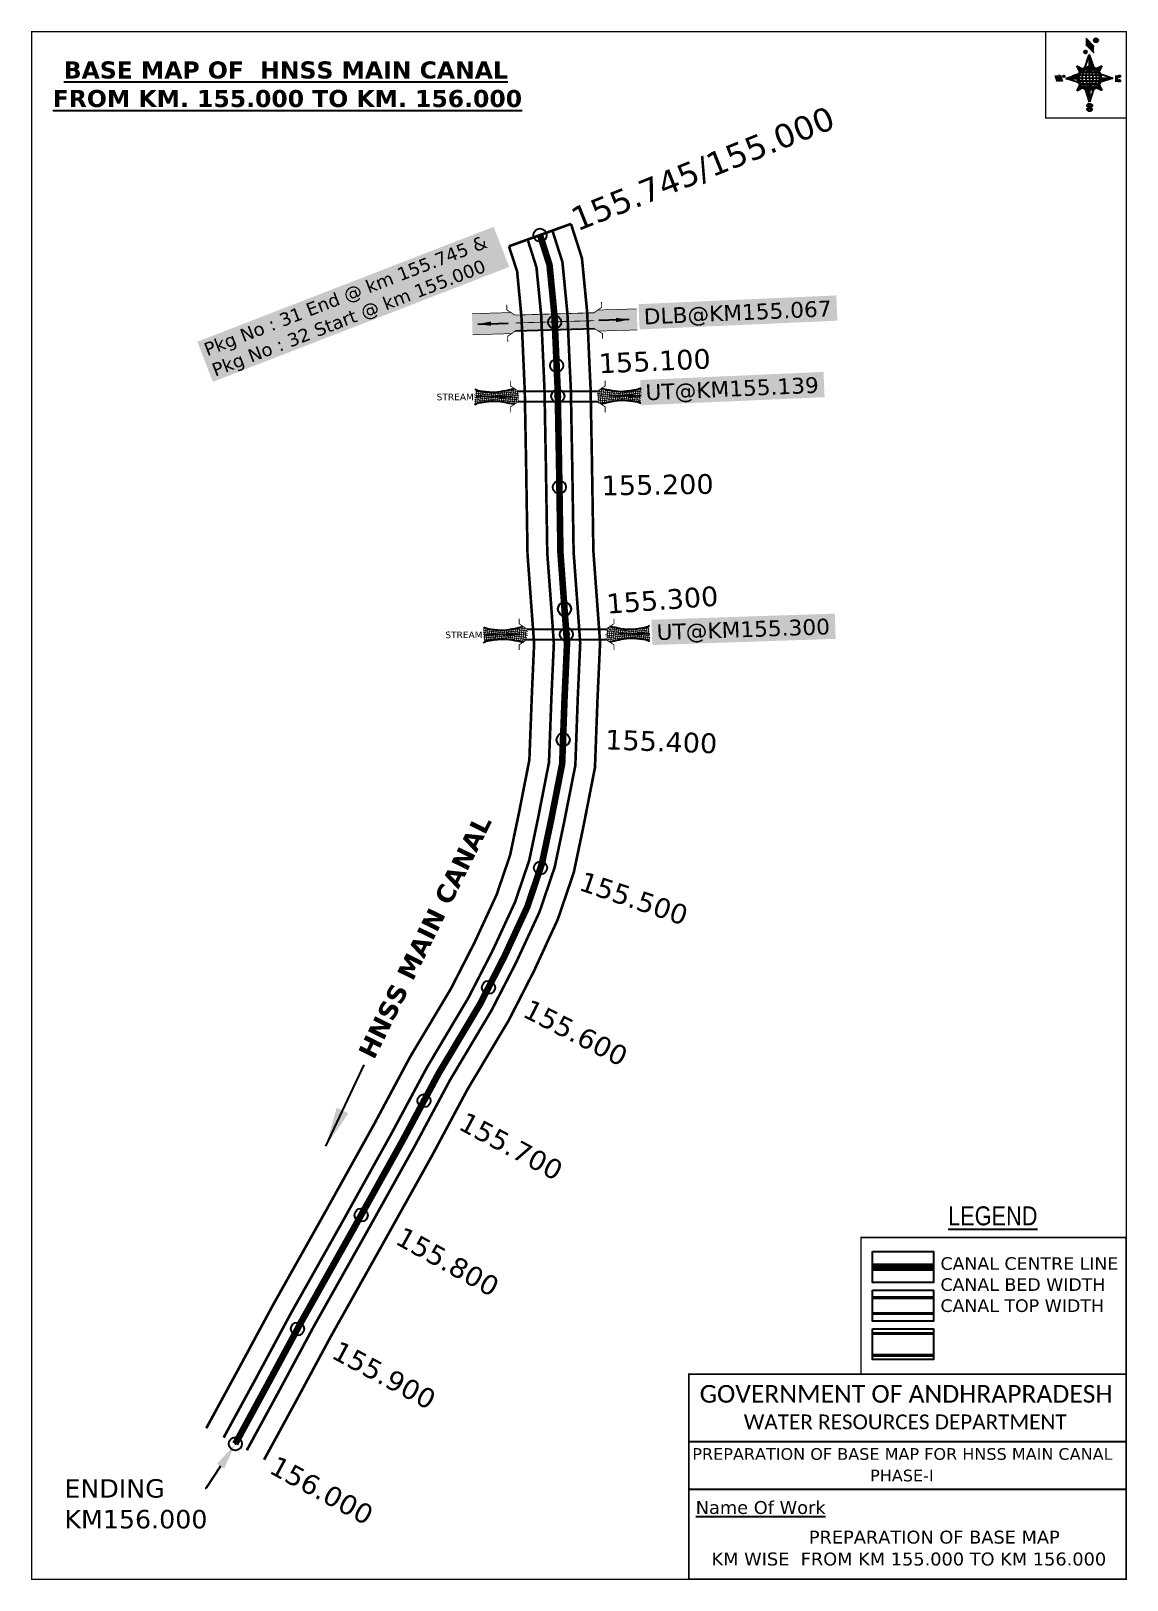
# Model space of a CAD drawing. Header units: inches. Extents: x 752150 to 752982, y 1676742 to 1677918.
import ezdxf
from ezdxf import colors
from ezdxf.entities.mleader import LeaderData, LeaderLine
from ezdxf.enums import TextEntityAlignment as Align
from ezdxf.math import Vec2, Vec3

# ---------------------------------------------------------------- set-up
doc = ezdxf.new("R2010")
doc.units = ezdxf.units.IN
doc.header["$MEASUREMENT"] = 0
doc.header["$PDMODE"] = 32
doc.header["$PDSIZE"] = 10
doc.linetypes.add('ACAD_ISO02W100', pattern=[15, 12, -3])
doc.linetypes.add('HIDDEN2', pattern=[0.1875, 0.125, -0.0625])
for name, color, linetype in [('AQUADUCT', 1, 'Continuous'), ('bord', 1, 'Continuous'), ('CANAL1', 1, 'Continuous'), ('CSMark', 72, 'Continuous'), ('DCBMS', 232, 'Continuous'), ('PAGE', 7, 'Continuous'), ('STRUCTURE', 5, 'Continuous'), ('TEXT', 7, 'Continuous')]:
    doc.layers.add(name, color=color, linetype=linetype)
doc.styles.add('ARIALN', font='ARIALN_1.TTF')
doc.styles.get("Standard").update_dxf_attribs({"font": 'verdana_0.ttf'})
doc.dimstyles.get("Standard").update_dxf_attribs({"dimtxt": 0.18, "dimasz": 0.18, "dimexe": 0.18, "dimexo": 0.0625, "dimgap": 0.09, "dimtad": 0, "dimtih": 1, "dimtoh": 1, "dimdec": 4, "dimzin": 0, "dimdsep": 46, "dimtxsty": 'Standard', "dimcen": 0.09, "dimadec": 0, "dimazin": 0, "dimtfac": 1, "dimtdec": 4, "dimtofl": 0, "dimtmove": 0, "dimatfit": 3, "dimfxl": 0, "dimtolj": 1, "dimtzin": 0, "dimarcsym": 0})
pattern_1 = [(267.297113149, (-8720374.938, 50637915.138), (10.5367255337, -0.497431438), [])]
pattern_2 = [(357.297113149, (-8720374.938, 50637915.138), (0.497431438, 10.5367255337), [])]

# ---------------------------------------------------------------- blocks, each defined once
blk = doc.blocks.new('*X16')
at = {"color": 0, "linetype": 'Continuous'}
for p, q in [((6321.6, 240.5), (6322.3, 241.2)), ((6321.6, 240.3), (6322.3, 241)), ((6321.6, 240.1), (6322.3, 240.8)), ((6321.6, 239.9), (6322.4, 240.7)), ((6321.6, 239.8), (6322.4, 240.6)), ((6321.6, 239.6), (6322.5, 240.5)), ((6321.6, 239.4), (6322.5, 240.3)), ((6321.6, 239.2), (6322.6, 240.2)), ((6321.7, 239.1), (6322.6, 240.1)), ((6321.8, 240.8), (6322.4, 241.4)), ((6321.8, 239), (6322.7, 240)), ((6321.8, 239), (6322.8, 239.9)), ((6321.9, 238.9), (6322.9, 239.8)), ((6322, 238.8), (6323, 239.7)), ((6322.1, 241.3), (6322.4, 241.6)), ((6322.1, 238.7), (6323.1, 239.6)), ((6322.2, 238.6), (6323.1, 239.6)), ((6322.3, 238.5), (6323.2, 239.5)), ((6322.4, 238.5), (6323.3, 239.4)), ((6322.5, 238.4), (6323.4, 239.3)), ((6322.7, 238.4), (6323.6, 239.3)), ((6322.8, 238.3), (6323.7, 239.2)), ((6322.9, 238.3), (6323.8, 239.1)), ((6323.1, 238.2), (6323.9, 239.1)), ((6323.2, 238.2), (6324, 239)), ((6323.3, 238.2), (6324.2, 239)), ((6323.5, 238.1), (6324.3, 238.9)), ((6323.7, 238.1), (6324.4, 238.9)), ((6323.8, 238.1), (6324.6, 238.8)), ((6324.1, 238.2), (6324.7, 238.8)), ((6324.3, 238.3), (6324.9, 238.8)), ((6324.6, 238.3), (6325.1, 238.8)), ((6324.8, 238.4), (6325.2, 238.8)), ((6325.1, 238.5), (6325.4, 238.8)), ((6325.4, 238.6), (6325.6, 238.8))]:
    blk.add_line(p, q, dxfattribs=at)
blk = doc.blocks.new('*X15')
at = {"color": 0, "linetype": 'Continuous'}
for p, q in [((6324.4, 240.3), (6324.5, 240.4)), ((6324.6, 240.3), (6324.8, 240.5)), ((6324.7, 240.2), (6325, 240.5)), ((6324.8, 240.2), (6325.2, 240.6)), ((6325, 240.1), (6325.5, 240.6)), ((6325.1, 240.1), (6325.6, 240.6)), ((6325.2, 240), (6325.8, 240.6)), ((6325.3, 240), (6326, 240.6)), ((6325.4, 239.9), (6326.1, 240.6)), ((6325.5, 239.8), (6326.2, 240.5)), ((6325.6, 239.8), (6326.3, 240.5)), ((6325.7, 239.7), (6326.5, 240.4)), ((6325.9, 239.6), (6326.6, 240.3)), ((6326, 239.5), (6326.7, 240.3)), ((6326, 239.4), (6326.8, 240.2)), ((6326.1, 239.3), (6327, 240.2)), ((6326.2, 239.3), (6327.1, 240.1)), ((6326.3, 239.2), (6327.1, 240)), ((6326.4, 239.1), (6327.2, 239.9)), ((6326.5, 239), (6327.3, 239.8)), ((6326.5, 238.9), (6327.4, 239.7)), ((6326.6, 238.8), (6327.5, 239.6)), ((6326.7, 238.7), (6327.5, 239.5)), ((6326.8, 238.6), (6327.6, 239.4)), ((6326.8, 238.5), (6327.7, 239.3)), ((6326.8, 236.5), (6327.4, 237)), ((6326.9, 238.3), (6327.8, 239.2)), ((6326.9, 238.2), (6327.9, 239.1)), ((6326.9, 236.8), (6327.6, 237.4)), ((6327, 238.1), (6327.8, 239)), ((6327, 237.9), (6327.8, 238.8)), ((6327, 237.8), (6327.8, 238.6)), ((6327, 237.6), (6327.8, 238.4)), ((6327, 237.4), (6327.8, 238.2)), ((6327, 237.3), (6327.8, 238)), ((6327, 237.1), (6327.8, 237.9))]:
    blk.add_line(p, q, dxfattribs=at)
blk = doc.blocks.new('H')
at = {"layer": 'bord', "extrusion": (0.000427885, 0.004792, 0.999988)}
h = blk.add_hatch(dxfattribs=at)
h.set_pattern_fill('LINE', color=8, scale=84.387686, angle=-2.7029, style=0)
h.set_pattern_definition(pattern_2)
h.paths.add_polyline_path([(-492, 786, -0.090992), (-448, 775), (-486, 912)])
h = blk.add_hatch(dxfattribs=at)
h.set_pattern_fill('LINE', color=8, scale=84.387686, angle=-92.7029, style=0)
h.set_pattern_definition(pattern_1)
h.paths.add_polyline_path([(-625, 665, -0.090992), (-615, 710), (-751, 671)])
h = blk.add_hatch(dxfattribs=at)
h.set_pattern_fill('LINE', color=8, scale=84.387686, angle=-2.7029, style=0)
h.set_pattern_definition(pattern_2)
h.paths.add_polyline_path([(-504, 533, -0.090992), (-549, 543), (-510, 406)])
h = blk.add_hatch(dxfattribs=at)
h.set_pattern_fill('LINE', color=8, scale=84.387686, angle=-92.7029, style=0)
h.set_pattern_definition(pattern_1)
h.paths.add_polyline_path([(-246, 647), (-372, 653, -0.090992), (-382, 609)])
for p, q in [((-519, 1020, -1217), (-435, 927, -1216)), ((-516, 1087, -1217), (-432, 994, -1217)), ((-538, 774, -1216), (-487, 906, -1216)), ((-487, 906, -1216), (-493, 780, -1216)), ((-487, 906, -1216), (-448, 769, -1216)), ((-865, 701, -1215), (-847, 638, -1215)), ((-847, 700, -1215), (-829, 637, -1215)), ((-829, 699, -1215), (-811, 636, -1215)), ((-829, 699, -1215), (-811, 698, -1215)), ((-811, 698, -1215), (-794, 635, -1215)), ((-752, 665, -1215), (-615, 704, -1215)), ((-627, 794, -1216), (-567, 760, -1216)), ((-627, 794, -1216), (-584, 747, -1215)), ((-599, 731, -1215), (-627, 794, -1216)), ((-421, 753, -1216), (-359, 781, -1216)), ((-359, 781, -1216), (-405, 739, -1216)), ((-359, 781, -1216), (-392, 721, -1215)), ((-379, 693, -1215), (-246, 641, -1215)), ((-213, 669, -1215), (-217, 601, -1215)), ((-752, 665, -1215), (-625, 659, -1215)), ((-619, 614, -1215), (-752, 665, -1215)), ((-639, 526, -1214), (-606, 585, -1215)), ((-639, 526, -1214), (-593, 568, -1215)), ((-577, 553, -1215), (-639, 526, -1214)), ((-511, 400, -1214), (-549, 537, -1214)), ((-460, 533, -1215), (-511, 400, -1214)), ((-505, 527, -1214), (-511, 400, -1214)), ((-371, 513, -1214), (-431, 546, -1215)), ((-371, 513, -1214), (-414, 560, -1215)), ((-399, 576, -1215), (-371, 513, -1214)), ((-246, 641, -1215), (-383, 603, -1215)), ((-373, 647, -1215), (-246, 641, -1215)), ((-197, 600, -1215), (-194, 668, -1215))]:
    blk.add_line(p, q, dxfattribs=at)
at = {"layer": 'bord', "color": 8, "linetype": 'ByBlock', "extrusion": (0.000427885, 0.004792, 0.999988)}
for p, q in [((-375, 679, -1215), (-620, 691, -1215)), ((-386, 711, -1215), (-605, 722, -1215)), ((-411, 744, -1216), (-578, 752, -1216)), ((-493, 780, -1216), (-505, 527, -1214)), ((-373, 647, -1215), (-625, 659, -1215)), ((-378, 616, -1215), (-623, 628, -1215)), ((-392, 585, -1215), (-611, 595, -1215)), ((-420, 555, -1215), (-587, 562, -1215))]:
    blk.add_line(p, q, dxfattribs=at)
at = {"layer": 'bord', "extrusion": (0.000427885, 0.004792, 0.999988), "elevation": -1212}
for points, const_width in [([(-522, 960), (-516, 1093)], 1.61), ([(-434, 933), (-428, 1066)], 1.61), ([(-870, 707), (-846, 706)], 0.642), ([(-829, 643), (-821, 678)], 0.642), ([(-793, 641), (-782, 694)], 0.642), ([(-223, 676), (-174, 673)], 0.706), ([(-829, 643), (-855, 644)], 0.642), ([(-811, 642), (-784, 641)], 0.642), ([(-177, 605), (-226, 607)], 0.706), ([(-195, 645), (-185, 644)], 0.706)]:
    blk.add_lwpolyline(points, dxfattribs=dict(at, const_width=const_width))
for points, const_width in [([(-414, 1073, 1), (-398, 1058, 1)], 22.3), ([(-530, 950, 1), (-520, 939, 1)], 14.8), ([(-776, 697, 1), (-769, 690, 1)], 8.9), ([(-180, 618, 1), (-173, 611, 1)], 9.79), ([(-178, 667, 1), (-171, 660, 1)], 9.79), ([(-490, 362, 1), (-498, 369, 1)], 11.1), ([(-525, 322, 1), (-533, 329, 1)], 11.1)]:
    blk.add_lwpolyline(points, format="xyb", close=True, dxfattribs=dict(at, const_width=const_width))
for points in [[(-537, 317), (-531, 310), (-520, 307), (-505, 307), (-494, 310), (-486, 318), (-487, 326), (-491, 333), (-494, 336), (-503, 341), (-522, 347), (-530, 352), (-534, 355), (-537, 363), (-537, 373), (-530, 381), (-520, 384), (-504, 384), (-493, 380), (-487, 373)], [(-522, 348), (-526, 354), (-528, 361), (-528, 371), (-526, 375), (-521, 381), (-515, 384)], [(-505, 307), (-499, 312), (-497, 319), (-497, 327), (-501, 335), (-509, 343)]]:
    blk.add_lwpolyline(points, dxfattribs=at)
at = {"layer": 'bord', "extrusion": (0.000427885, 0.004792, 0.999988)}
for centre, radius in [((-406, 1065, -1212), 22.3), ((-525, 944, -1212), 14.8), ((-773, 694, -1212), 8.9), ((-498, 659, -1212), 127), ((-177, 615, -1212), 9.79), ((-174, 663, -1212), 9.79), ((-494, 365, -1212), 11.1), ((-529, 325, -1212), 11.1)]:
    blk.add_circle(centre, radius, dxfattribs=at)
at = {"layer": 'bord', "color": 8, "linetype": 'ByBlock', "extrusion": (0.000427885, 0.004792, 0.999988)}
for centre, radius, start, end in [((-482, 658, -1212), 128, 94.9254, 259.6691), ((-437, 656, -1212), 141, 113.2864, 241.308), ((-316, 651, -1212), 222, 142.5892, 212.0053), ((-560, 662, -1212), 141, 293.2864, 61.308), ((-681, 668, -1212), 222, 322.5892, 32.0053), ((-515, 660, -1212), 128, 274.9254, 79.6691)]:
    blk.add_arc(centre, radius, start, end, dxfattribs=at)
at = {"layer": 'bord', "extrusion": (0.000427885, 0.004792, 0.999988)}
for points in [[(-516, 1093, -1212), (-431, 1000, -1212), (-519, 1026, -1212), (-434, 933, -1212)], [(-864, 707, -1212), (-846, 706, -1212), (-846, 644, -1212), (-829, 643, -1212)], [(-829, 705, -1212), (-811, 704, -1212), (-811, 642, -1212), (-793, 641, -1212)], [(-193, 674, -1212), (-197, 606, -1212), (-213, 675, -1212), (-216, 607, -1212)]]:
    blk.add_solid(points, dxfattribs=at)
at = {"layer": 'bord', "extrusion": (0.000427885, 0.004792, 0.999988), "xscale": 7.977342409717546, "yscale": 7.977342408231451, "zscale": 7.977342408476333, "rotation": 138.0840426661453}
for name, p in [('*X15', (38301, -31929, -1212)), ('*X16', (38314, -31951, -1212))]:
    blk.add_blockref(name, p, dxfattribs=at)
blk = doc.blocks.new('DLB')
at = {"layer": 'STRUCTURE'}
h = blk.add_hatch(dxfattribs=at)
h.set_pattern_fill('DOTS', color=6, scale=20, angle=320.37224793, style=0)
h.paths.add_polyline_path([(769699.5, 1706950), (769699.5, 1706934), (769729.1, 1706934), (769732.1, 1706936), (769792.1, 1706936), (769795.1, 1706934), (769824.7, 1706934), (769824.7, 1706950), (769795.1, 1706950), (769792.1, 1706948), (769732.1, 1706948), (769729.1, 1706950)])
at = {"layer": 'STRUCTURE', "color": 6, "linetype": 'ACAD_ISO02W100', "ltscale": 0.5, "const_width": 0.5}
for points in [[(769699.5, 1706950), (769729.1, 1706950)], [(769795.1, 1706950), (769824.7, 1706950)], [(769699.5, 1706934), (769729.1, 1706934)], [(769795.1, 1706934), (769824.7, 1706934)]]:
    blk.add_lwpolyline(points, dxfattribs=at)
at = {"layer": 'STRUCTURE', "color": 6, "const_width": 0.628}
for points in [[(769726.1, 1706956), (769726.1, 1706952), (769732.1, 1706948), (769792.1, 1706948), (769798.1, 1706952), (769798.1, 1706956)], [(769732.1, 1706942), (769792.1, 1706942)], [(769726.1, 1706928), (769726.1, 1706932), (769732.1, 1706936), (769792.1, 1706936), (769798.1, 1706932), (769798.1, 1706928)]]:
    blk.add_lwpolyline(points, dxfattribs=at)
at = {"layer": 'STRUCTURE', "color": 6}
blk.add_lwpolyline([(769732.1, 1706936), (769792.1, 1706936)], dxfattribs=at)
blk.add_lwpolyline([(769732.1, 1706936), (769792.1, 1706936)], dxfattribs=at)
at = {"layer": 'STRUCTURE', "color": 0}
blk.add_circle((769762.1, 1706942), 1.8, dxfattribs=at)
for points in [[(769703.8, 1706942), (769726.7, 1706942)], [(769818.6, 1706942), (769795.7, 1706942)]]:
    blk.add_leader(points, dimstyle='Standard', override={"dimasz": 10, "dimgap": 0.09, "dimtad": 0}, dxfattribs=at)
blk = doc.blocks.new('UT')
at = {"layer": 'STRUCTURE'}
h = blk.add_hatch(dxfattribs=at)
h.set_pattern_fill('DASH', color=150, scale=8, angle=-39.6278, style=0)
h.set_pattern_definition([(320.372247933, (-4370.464, -6260.8811), (1.40800153113, 0.132407282), [1, -1])])
h.paths.add_polyline_path([(765163, 1700681.9), (765165.6, 1700680.6), (765167.2, 1700680.3), (765169.1, 1700680), (765172.4, 1700679.6), (765176.4, 1700679.3), (765179.5, 1700679.5), (765183.1, 1700679.9), (765187.7, 1700680.9), (765188.9, 1700681.2), (765193.1, 1700682.2), (765196.1, 1700680.2), (765196.1, 1700672.2), (765193.1, 1700670.2), (765190.5, 1700670.8), (765188.1, 1700671.3), (765185.5, 1700671.8), (765183.6, 1700672.1), (765181, 1700672.5), (765180.3, 1700672.5), (765178.5, 1700672.6), (765176.7, 1700672.6), (765174.6, 1700672.5), (765172.5, 1700672.3), (765170.4, 1700672), (765168.5, 1700671.7), (765166.1, 1700671.2), (765165, 1700670.8), (765163, 1700669.7)])
h.paths.add_polyline_path([(765259.1, 1700682.2), (765256.1, 1700680.2), (765256.1, 1700672.2), (765259.1, 1700670.2), (765261.9, 1700671), (765264.4, 1700671.6), (765266.4, 1700672), (765269.1, 1700672.5), (765272.7, 1700673), (765276.1, 1700673.1), (765278.6, 1700672.9), (765281.2, 1700672.7), (765283.9, 1700672.3), (765286.4, 1700671.9), (765288, 1700671.3), (765289.2, 1700670.6), (765289.1, 1700682.7), (765287.6, 1700681.8), (765285.7, 1700681.2), (765283, 1700680.7), (765281.2, 1700680.4), (765276.7, 1700679.9), (765272.7, 1700679.9), (765268.7, 1700680.3), (765264.8, 1700681), (765261.2, 1700681.7)])
at = {"layer": 'STRUCTURE', "color": 150, "const_width": 0.628}
for points in [[(765190.1, 1700688.2), (765190.1, 1700684.2), (765196.1, 1700680.2), (765256.1, 1700680.2), (765262.1, 1700684.2), (765262.1, 1700688.2)], [(765190.1, 1700664.2), (765190.1, 1700668.2), (765196.1, 1700672.2), (765256.1, 1700672.2), (765262.1, 1700668.2), (765262.1, 1700664.2)]]:
    blk.add_lwpolyline(points, dxfattribs=at)
at = {"layer": 'STRUCTURE', "color": 150}
for points in [[(765196.1, 1700680.2), (765256.1, 1700680.2)], [(765196.1, 1700672.2), (765256.1, 1700672.2)], [(765196.1, 1700672.2), (765256.1, 1700672.2)]]:
    blk.add_lwpolyline(points, dxfattribs=at)
at = {"layer": 'STRUCTURE', "color": 0}
blk.add_circle((765226.1, 1700676.2), 1.89, dxfattribs=at)
at = {"layer": 'STRUCTURE', "color": 150}
for points in [[(765163, 1700681.9), (765164.4, 1700681.1), (765167.9, 1700680.2), (765171.2, 1700679.8), (765176.1, 1700679.4), (765184.7, 1700680.3), (765193.1, 1700682.2)], [(765289.1, 1700682.7), (765287.8, 1700681.9), (765284.3, 1700680.9), (765280.9, 1700680.4), (765276.1, 1700679.8), (765267.4, 1700680.5), (765259.1, 1700682.2)], [(765163, 1700669.7), (765164.3, 1700670.6), (765167.8, 1700671.6), (765171.2, 1700672.1), (765176, 1700672.6), (765184.7, 1700672), (765193.1, 1700670.2)], [(765289.2, 1700670.6), (765287.8, 1700671.4), (765284.2, 1700672.3), (765280.9, 1700672.7), (765276.1, 1700673.1), (765267.4, 1700672.2), (765259.1, 1700670.2)]]:
    blk.add_spline(points, degree=3, dxfattribs=at)
at = {"layer": 'STRUCTURE', "color": 0}
blk.add_text('STREAM', height=5, dxfattribs=at).set_placement((765148.2, 1700675.8), align=Align.MIDDLE_CENTER)
for points in [[(765190.9, 1700676), (765164.2, 1700675.8)], [(765289.3, 1700676.7), (765265.4, 1700676.4)]]:
    blk.add_leader(points, dimstyle='Standard', override={"dimasz": 10, "dimgap": 0.09, "dimtad": 0}, dxfattribs=at)

msp = doc.modelspace()

# ---------------------------------------------------------------- linework, layer by layer
at = {"color": 3}
for p in [(752536, 1677763.2), (752548.6, 1677664.2), (752550.7, 1677571.7), (752554.6, 1677479.3), (752554.6, 1677479), (752553.5, 1677380), (752536.4, 1677282.7), (752496.9, 1677191.9), (752447.9, 1677105.8), (752400.2, 1677019), (752351.8, 1676932.5), (752304.7, 1676845.3)]:
    msp.add_point(p, dxfattribs=at)
at = {"layer": 'CANAL1', "color": 1, "linetype": 'HIDDEN2', "ltscale": 100, "const_width": 5}
msp.add_lwpolyline([(752536, 1677763.2), (752543.2, 1677740.6), (752546.9, 1677702.7), (752548.6, 1677664.2), (752549.4, 1677645.6), (752550.4, 1677591), (752551.5, 1677521.9), (752554.6, 1677479), (752556.5, 1677453.3), (752554.6, 1677411.1), (752552.8, 1677361.7), (752544.4, 1677318.9), (752537.4, 1677285.8), (752526.3, 1677252.9), (752508.8, 1677215.1), (752490.3, 1677178.9), (752459, 1677126.5), (752432, 1677076.1), (752394, 1677007.8), (752355.5, 1676939.3), (752329.4, 1676890.8), (752304.6, 1676845.2)], dxfattribs=at)
at = {"layer": 'CANAL1', "color": 5, "const_width": 2}
for points in [[(752313.4, 1676840.4), (752338.2, 1676886), (752364.2, 1676934.4), (752402.7, 1677002.9), (752440.8, 1677071.3), (752467.7, 1677121.6), (752499, 1677174.1), (752517.8, 1677210.7), (752535.6, 1677249.2), (752547.1, 1677283.1), (752554.2, 1677316.9), (752562.8, 1677360.5), (752564.6, 1677410.7), (752566.5, 1677453.5), (752564.6, 1677479.7), (752561.5, 1677522.4), (752560.4, 1677591.2), (752559.4, 1677645.9), (752558.5, 1677664.6), (752556.8, 1677703.4), (752553, 1677742.7), (752545.4, 1677766.6)], [(752526.6, 1677759.8), (752526.6, 1677759.8), (752533.3, 1677738.6), (752536.9, 1677702), (752538.6, 1677663.7), (752539.4, 1677645.2), (752540.4, 1677590.9), (752541.5, 1677521.5), (752544.7, 1677478.3), (752546.5, 1677453.2), (752544.6, 1677411.5), (752542.8, 1677362.8), (752534.6, 1677320.9), (752527.8, 1677288.4), (752517, 1677256.6), (752499.8, 1677219.4), (752481.5, 1677183.8), (752450.3, 1677131.4), (752423.2, 1677080.9), (752385.3, 1677012.7), (752346.7, 1676944.1), (752320.6, 1676895.5), (752295.8, 1676850)]]:
    msp.add_lwpolyline(points, dxfattribs=at)
at = {"layer": 'CANAL1', "color": 200, "const_width": 2}
for points in [[(752559.5, 1677771.7), (752567.8, 1677745.7), (752571.8, 1677704.5), (752573.5, 1677665.3), (752574.4, 1677646.3), (752575.4, 1677591.5), (752576.5, 1677523), (752579.6, 1677480.8), (752581.6, 1677453.7), (752579.6, 1677410.1), (752577.7, 1677358.8), (752568.9, 1677313.9), (752561.6, 1677279.1), (752549.5, 1677243.6), (752531.3, 1677204.1), (752512.2, 1677166.8), (752480.8, 1677114.2), (752454, 1677064.1), (752415.8, 1676995.6), (752377.4, 1676927.2), (752351.4, 1676878.9), (752326.5, 1676833.2)], [(752512.4, 1677754.7), (752559.5, 1677771.7)], [(752512.4, 1677754.7), (752518.6, 1677735.6), (752521.9, 1677701), (752523.6, 1677663.1), (752524.4, 1677644.8), (752525.4, 1677590.6), (752526.5, 1677520.8), (752529.7, 1677477.2), (752531.5, 1677453), (752529.7, 1677412.1), (752527.9, 1677364.6), (752519.9, 1677323.9), (752513.3, 1677292.4), (752503, 1677262.2), (752486.3, 1677226), (752468.4, 1677191), (752437.2, 1677138.8), (752410.1, 1677088.1), (752372.2, 1677020), (752333.6, 1676951.3), (752307.4, 1676902.7), (752282.6, 1676857.1)]]:
    msp.add_lwpolyline(points, dxfattribs=at)
at = {"layer": 'CANAL1', "color": 1, "linetype": 'HIDDEN2', "ltscale": 100, "const_width": 6, "elevation": -0.4}
msp.add_lwpolyline([(752834.6, 1676979.4), (752788.5, 1676979.4)], dxfattribs=at)
at = {"layer": 'CANAL1', "color": 5, "const_width": 2.4, "elevation": -0.4}
for points in [[(752834.6, 1676956.2), (752788.5, 1676956.2)], [(752834.6, 1676944.2), (752788.5, 1676944.2)]]:
    msp.add_lwpolyline(points, dxfattribs=at)
at = {"layer": 'CANAL1', "color": 200, "const_width": 2.4, "elevation": -0.4}
for points in [[(752834.6, 1676929), (752788.5, 1676929)], [(752834.6, 1676912.5), (752788.5, 1676912.5)]]:
    msp.add_lwpolyline(points, dxfattribs=at)
at = {"layer": 'PAGE', "const_width": 1}
msp.add_lwpolyline([(752150, 1677917.7), (752150, 1676742.4), (752981, 1676742.4), (752981, 1677917.7), (752150, 1677917.7)], dxfattribs=at)
at = {"layer": 'PAGE'}
for points, const_width in [([(752981, 1677917.7), (752919.9, 1677917.7), (752919.9, 1677852), (752981, 1677852)], 1), ([(752981, 1676898.1), (752779.7, 1676898.1), (752779.7, 1677001.9), (752981, 1677001.9)], 1.2), ([(752648.9, 1676898.1), (752981, 1676898.1), (752981, 1676742.4), (752648.9, 1676742.4)], 1.2)]:
    msp.add_lwpolyline(points, close=True, dxfattribs=dict(at, const_width=const_width))
at = {"layer": 'PAGE', "elevation": -0.4}
for points in [[(752788.5, 1676991.2), (752834.6, 1676991.2), (752834.6, 1676967.7), (752788.5, 1676967.7)], [(752788.5, 1676961.9), (752834.6, 1676961.9), (752834.6, 1676938.4), (752788.5, 1676938.4)], [(752788.5, 1676932.7), (752834.6, 1676932.7), (752834.6, 1676909.2), (752788.5, 1676909.2)]]:
    msp.add_lwpolyline(points, close=True, dxfattribs=at)
at = {"layer": 'PAGE'}
for points in [[(752648.9, 1676847.1), (752981, 1676847.1)], [(752648.9, 1676810.7), (752981, 1676810.7)]]:
    msp.add_lwpolyline(points, dxfattribs=at)
at = {"layer": 'STRUCTURE', "color": 0}
for p in [(752547.1, 1677697.1), (752549.5, 1677640.8), (752556, 1677460)]:
    msp.add_point(p, dxfattribs=at)

# ---------------------------------------------------------------- block references
at = {"layer": 'AQUADUCT', "color": 1, "xscale": 0.0703495379661093, "yscale": 0.07034953800030053, "zscale": 0.07034953795990817, "rotation": 3.078330607406165}
msp.add_blockref('H', (752990.6, 1677838.3, 85.4), dxfattribs=at)
at = {"layer": 'STRUCTURE', "color": 0, "rotation": 1.671725066140729}
msp.add_blockref('DLB', (32909.2, -50974.4), dxfattribs=at)
at = {"layer": 'STRUCTURE', "color": 0}
for p in [(-12676.6, -23035.5), (-12670, -23216.2)]:
    msp.add_blockref('UT', p, dxfattribs=at)

# ---------------------------------------------------------------- texts
at = {"layer": 'CANAL1', "insert": (752397, 1677141.8), "char_height": 14, "width": 205.129, "attachment_point": 1, "rotation": 63.7173}
msp.add_mtext('\\pi0.96322;{\\fVerdana|b1|i0|c0|p34;HNSS MAIN CANAL}', dxfattribs=at)
at = {"layer": 'CSMark', "color": 1}
for s, height, rotation, p in [('155.745/155.000', 18, 21.8903, (752560.9, 1677774.2)), ('155.100', 15, 2.5329, (752580.5, 1677665.7)), ('155.200', 15, 0.8723, (752582.7, 1677573)), ('155.300', 15, 4.1945, (752586.4, 1677483.1)), ('155.400', 15, 357.8928, (752585.5, 1677380.2)), ('155.500', 15, 341.2352, (752566.9, 1677273.2)), ('155.600', 15, 332.8363, (752525.2, 1677176.9)), ('155.700', 15, 331.8489, (752476.5, 1677091.4)), ('155.800', 15, 330.9082, (752428.7, 1677004.3)), ('155.900', 15, 331.7213, (752380.2, 1676917.6)), ('156.000', 15, 331.4552, (752332.9, 1676830.3))]:
    msp.add_text(s, height=height, rotation=rotation, dxfattribs=at).set_placement(p, align=Align.MIDDLE_LEFT)
at = {"layer": 'PAGE', "extrusion": (0.000201441, 0.004807, 0.999988), "style": 'ARIALN'}
msp.add_text('%%ULEGEND', height=14.4, rotation=359.9999, dxfattribs=at).set_placement((752879.7, 1676998.3, 8212.8), align=Align.MIDDLE)
at = {"layer": 'PAGE', "extrusion": (0.000201441, 0.004807, 0.999988)}
for s, height, p in [('PREPARATION OF BASE MAP FOR HNSS MAIN CANAL', 8.878, (752651.6, 1676813, 8211.9)), ('%%UName Of Work', 9.822, (752654.2, 1676771.9, 8210.5))]:
    msp.add_text(s, height=height, rotation=359.9999, dxfattribs=at).set_placement(p)
for s, height, p in [('PHASE-I', 8.88, (752810.7, 1676801.1, 8211.8)), ('PREPARATION OF BASE MAP', 9.822, (752835.3, 1676754.3, 8210.6)), ('KM WISE  FROM KM 155.000 TO KM 156.000', 9.822, (752816, 1676737.7, 8210.6))]:
    msp.add_text(s, height=height, rotation=359.9999, dxfattribs=at).set_placement(p, align=Align.MIDDLE_CENTER)
at = {"layer": 'PAGE', "extrusion": (0.000201441, 0.004807, 0.999988), "attachment_point": 1, "text_direction": (1, -1e-06, -0.000201)}
for s, insert, char_height, width in [('CANAL CENTRE LINE CANAL BED WIDTH {\\H2.3741x; }CANAL TOP WIDTH{\\H1.9188x; }', (752840, 1676987, -0.4), 9.6, 168.926), ('\\pi3.5885;{\\fCalibri|b0|i0|c0|p34;\\H1.3333x;GOVERNMENT OF ANDHRAPRADESH\\P\\pi37.073;\\H0.83998x;WATER RESOURCES DEPARTMENT}', (752653.6, 1676889.9, -1.3), 10.059, 321.276)]:
    msp.add_mtext(s, dxfattribs=dict(at, insert=insert, char_height=char_height, width=width))
at = {"layer": 'STRUCTURE', "color": 5, "attachment_point": 1, "bg_fill": 1, "box_fill_scale": 1.3, "bg_fill_color": 7, "bg_fill_true_color": 16777215, "bg_fill_transparency": 4390977}
for s, insert, char_height, width, rotation in [('Pkg No : 31 End @ km 155.745 & Pkg No : 32 Start @ km 155.000', (752279.7, 1677680.5), 10, 235.312, 21.2067), ('DLB@KM155.067', (752614.5, 1677707.3), 12, 143.113, 2.5329), ('UT@KM155.139', (752615.8, 1677649.7), 12, 132.096, 2.5329), ('UT@KM155.300', (752624.3, 1677467.6), 12, 132.096, 1.9287)]:
    msp.add_mtext(s, dxfattribs=dict(at, insert=insert, char_height=char_height, width=width, rotation=rotation))
at = {"layer": 'TEXT', "color": 1, "insert": (752152.6, 1677895.1), "char_height": 13, "width": 379.826, "attachment_point": 1}
msp.add_mtext('\\pi21.755;{\\fVerdana|b1|i0|c0|p34;\\LBASE MAP OF  HNSS MAIN CANAL \\P\\pi13.452;FROM KM. 155.000 TO KM. 156.000}', dxfattribs=at)

# ---------------------------------------------------------------- leaders
at = {"layer": 'CANAL1'}
msp.add_leader([(752373.3, 1677071.2), (752402.4, 1677133)], dimstyle='Standard', override={"dimasz": 30, "dimgap": 0.09, "dimtad": 0}, dxfattribs=at)
at = {"layer": 'DCBMS', "color": 5}
ml = msp.add_multileader_mtext('Standard', dxfattribs=at)
ml.set_content('ENDING \\PKM156.000', color=5)
ml.set_leader_properties()
ml.build(insert=Vec2(0, 0))
ml.multileader.update_dxf_attribs({"dogleg_length": 0.36, "arrow_head_size": 20})
ctx = ml.context
ctx.base_point, ctx.char_height, ctx.arrow_head_size, ctx.landing_gap_size, ctx.plane_origin = Vec3(752174.8, 1676811.3), 14, 20, 0.09, Vec3(752316.1, 1676696)
notes = []
notes.append((ctx, [(0, (1, 1, 0), (752282.2, 1676811.3), (-1, 0), 0.36, [(0, [(752304.5, 1676844.9)], 0, [])])]))
ctx.mtext.insert, ctx.mtext.width, ctx.mtext.flow_direction = Vec3(752174.9, 1676818.4), 108.896, 5
for ctx, leaders in notes:
    for number, flags, end, landing, length, lines in leaders:
        leader = LeaderData()
        leader.index, (leader.has_last_leader_line, leader.has_dogleg_vector, leader.attachment_direction) = number, flags
        leader.last_leader_point, leader.dogleg_vector, leader.dogleg_length = Vec3(end), Vec3(landing), length
        for number, points, colour, breaks in lines:
            line = LeaderLine()
            line.index, line.vertices, line.color, line.breaks = number, Vec3.list(points), colors.encode_raw_color(colour), breaks
            leader.lines.append(line)
        ctx.leaders.append(leader)

doc.saveas('drawing.dxf')
